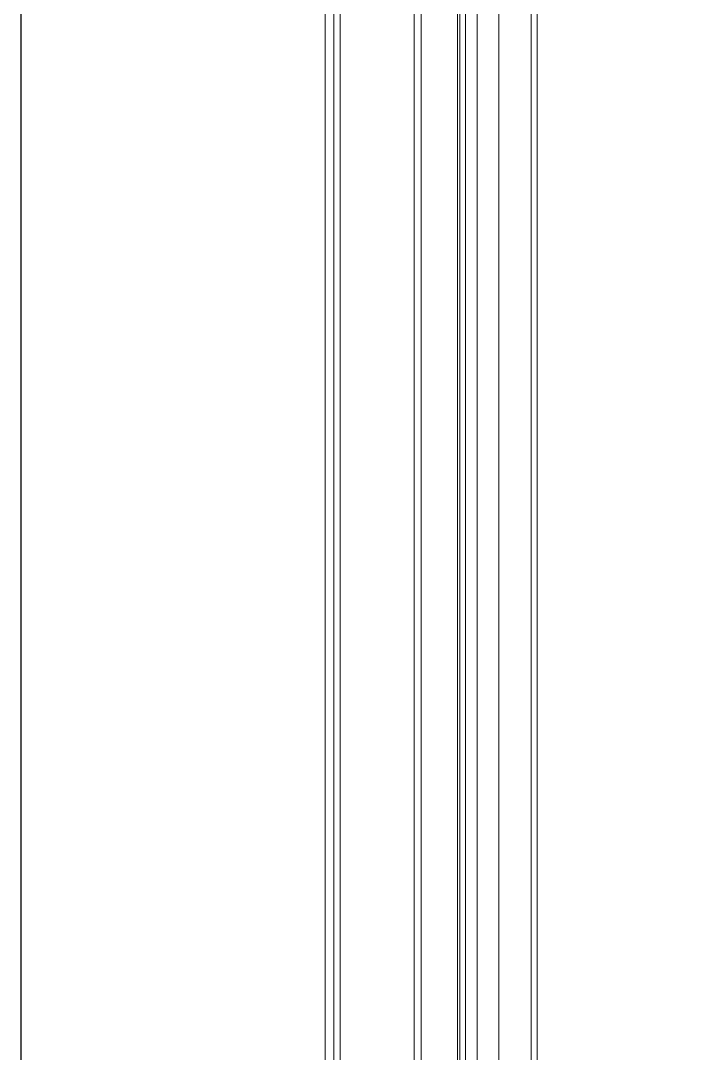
# Model space of a CAD drawing. Header units: inches. Extents: x -12478 to 399182, y -23212 to 525552.
# Drawn here: x 91816 to 92284, y -8509 to -7795 of the extents above; entities that cross this region are included whole.
import ezdxf

# ---------------------------------------------------------------- set-up
doc = ezdxf.new("R2010")
doc.units = ezdxf.units.IN
doc.header["$LTSCALE"] = 1000
doc.header["$MEASUREMENT"] = 0
doc.linetypes.add('HIDDEN2', pattern=[0.1875, 0.125, -0.0625])
for name, color, linetype in [('Layer3', 3, 'Continuous'), ('Layer7', 8, 'Continuous'), ('WOOD', 23, 'Continuous')]:
    doc.layers.add(name, color=color, linetype=linetype)

# ---------------------------------------------------------------- blocks, each defined once
blk = doc.blocks.new('A$C296266e4')
at = {"layer": 'Layer7', "linetype": 'HIDDEN2', "lineweight": 0, "ltscale": 30, "elevation": 0}
blk.add_lwpolyline([(101.32, 0), (101.32, 2600), (1010, 2600), (1010, 0)], dxfattribs=at)
at = {"layer": 'WOOD', "lineweight": 0, "elevation": 0}
for points in [[(10, 200), (10, 2691.32), (941.32, 2691.32)], [(16.02, 200), (16.02, 2685.31), (941.32, 2685.31)], [(20.42, 200), (20.42, 2680.91), (941.32, 2680.91)], [(71.49, 200), (71.49, 2629.83), (941.32, 2629.83)], [(76.45, 200), (76.45, 2624.87), (941.32, 2624.87)], [(103.01, 200), (103.01, 2598.31), (941.32, 2598.31)], [(107, 200), (107, 2594.32), (941.32, 2594.32)], [(115, 200), (115, 2586.32), (941.32, 2586.32)], [(130, 200), (130, 2571.32), (941.32, 2571.32)], [(152.33, 0), (152.33, 2548.99), (941.32, 2548.99)], [(156.32, 0), (156.32, 2545), (941.32, 2545)]]:
    blk.add_lwpolyline(points, dxfattribs=at)

msp = doc.modelspace()

# ---------------------------------------------------------------- linework, layer by layer
at = {"layer": 'Layer3'}
msp.add_line((91816.39, -4928.63, 0), (91816.39, -9078.63, 0), dxfattribs=at)

# ---------------------------------------------------------------- block references
at = {"color": 8}
msp.add_blockref('A$C296266e4', (92016.39, -9078.63, 0), dxfattribs=at)

doc.saveas('drawing.dxf')
